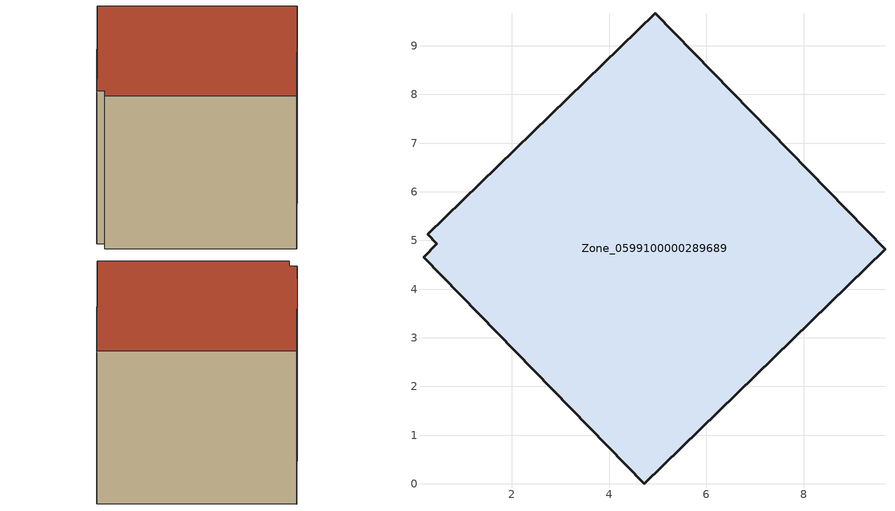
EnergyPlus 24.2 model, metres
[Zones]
Zone_0599100000289689
 floor ground (C_G): 0.19,4.66 0.46,4.93 0.28,5.12 4.95,9.67 9.67,4.82 4.73,0 z0
 wall outside (C_F): 9.67,4.82 4.95,9.67 0.28,5.12 0.46,4.93 0.19,4.66 4.73,0 9.67,4.82 z0:5.77
 roof outside (C_R): 0.46,4.93 0.19,4.66 4.73,0 9.67,4.82 4.95,9.67 0.28,5.12 z5.77
[BUILDING]
Pand.0599100000289689: North Axis=0; Terrain=City; Loads Convergence Tolerance Value=0.04; Temperature Convergence Tolerance Value=0.4; Solar Distribution=FullExterior; Maximum Number of Warmup Days=25; Minimum Number of Warmup Days=1
[Site:Location]
Rotterdam.The.Hague.AP_ZH_NLD Design_Conditions: Latitude=51.96; Longitude=4.45; Time Zone=1; Elevation=-4.5
[SITE:GROUNDTEMPERATURE:BUILDINGSURFACE]
18, 18, 18, 18, 18, 18, 18, 18, 18, 18, 18, 18
[MATERIAL] Thermal Absorptance=0.9; Solar Absorptance=0.7; Visible Absorptance=0.7
Name | Roughness | Thickness | Conductivity | Density | Specific Heat
G.TC.1975-1991 | MediumSmooth | 0.15 | 0.288461 | 540 | 1210
F.TC.1975-1991 | Rough | 0.3 | 0.230769 | 1920 | 840
R.TC.1975-1991 | MediumRough | 0.2 | 0.153846 | 1500 | 1000
[CONSTRUCTION]
C_G: G.TC.1975-1991
C_F: F.TC.1975-1991
C_R: R.TC.1975-1991
[ZONE]
Zone_0599100000289689: Type=1; Multiplier=1; Ceiling Height=Autocalculate; Volume=Autocalculate; Floor Area=autocalculate; Part of Total Floor Area=Yes
[ZONEINFILTRATION:DESIGNFLOWRATE]
Infil_Zone_0599100000289689: Zone or ZoneList or Space or SpaceList=Zone_0599100000289689; Schedule=AlwaysOn; Design Flow Rate Calculation Method=Flow/Area; Flow Rate per Floor Area=0.003; Constant Term Coefficient=1; Temperature Term Coefficient=0; Velocity Term Coefficient=0; Velocity Squared Term Coefficient=0
[HVACTEMPLATE:ZONE:IDEALLOADSAIRSYSTEM]
Zone_0599100000289689: Maximum Heating Supply Air Temperature=50; Minimum Cooling Supply Air Temperature=13; Maximum Heating Supply Air Humidity Ratio=0.0156; Minimum Cooling Supply Air Humidity Ratio=0.0077; Heating Limit=NoLimit; Cooling Limit=NoLimit; Dehumidification Control Type=ConstantSensibleHeatRatio; Cooling Sensible Heat Ratio=0.7; Dehumidification Setpoint=60; Humidification Control Type=None; Humidification Setpoint=30; Outdoor Air Method=None; Outdoor Air Flow Rate per Person=0.00944; Outdoor Air Flow Rate per Zone Floor Area=0; Outdoor Air Flow Rate per Zone=0; Demand Controlled Ventilation Type=None; Outdoor Air Economizer Type=NoEconomizer; Heat Recovery Type=None; Sensible Heat Recovery Effectiveness=0.7; Latent Heat Recovery Effectiveness=0.65
[ZONECONTROL:THERMOSTAT]
ThermostatControl_Zone_0599100000289689: Zone or ZoneList=Zone_0599100000289689; Control Type Schedule=DualSetpointControlType; Control 1=Thermostat_Zone_0599100000289689; Temperature Difference Between Cutout And Setpoint=0
[THERMOSTATSETPOINT:DUALSETPOINT]
Thermostat_Zone_0599100000289689: Heating Setpoint Temperature Schedule=HeatingSetpoint_Zone_0599100000289689; Cooling Setpoint Temperature Schedule=CoolingSetpoint_Zone_0599100000289689
[SCHEDULE:COMPACT]
HeatingSetpoint_Zone_0599100000289689: Through: 12/31, For: AllDays, Until: 24:00, 21
CoolingSetpoint_Zone_0599100000289689: Through: 12/31, For: AllDays, Until: 24:00, 24
DualSetpointControlType: Through: 12/31, For: AllDays, Until: 24:00, 4
AlwaysOn: Through: 12/31, For: AllDays, Until: 24:00, 1
